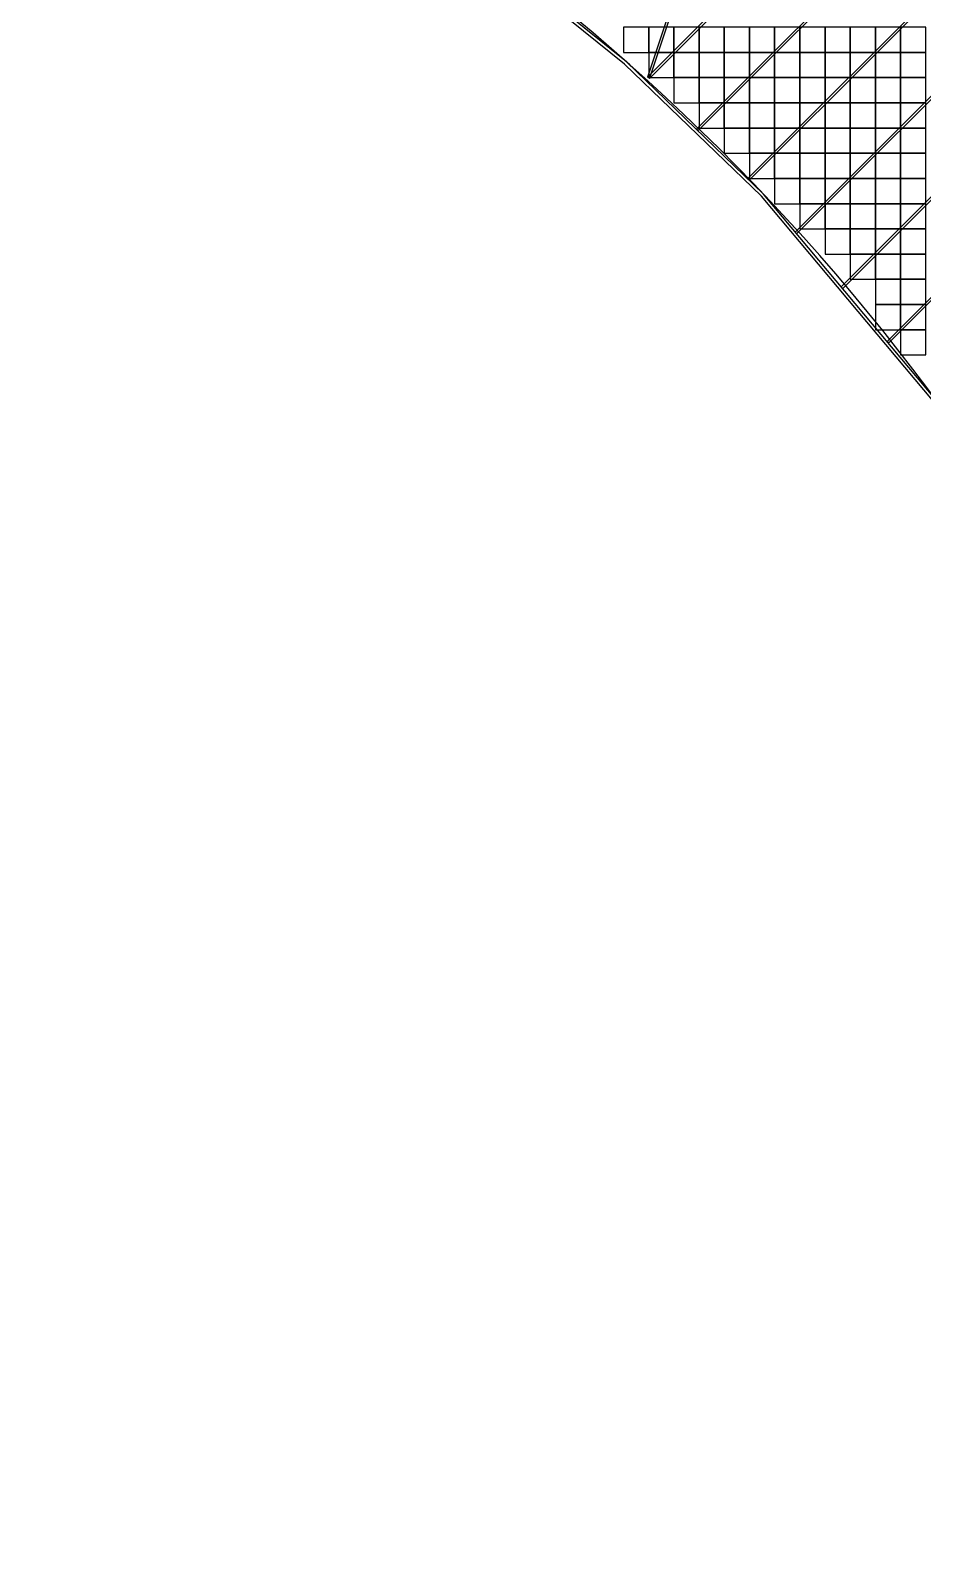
# Model space of a CAD drawing. Extents: x -31693 to 409283, y -98233 to 151957.
# Drawn here: x 107282 to 124975, y 63205 to 93647 of the extents above; entities that cross this region are included whole.
import ezdxf

# ---------------------------------------------------------------- set-up
doc = ezdxf.new("R2010")
doc.units = 0
doc.header["$LTSCALE"] = 1000
doc.header["$MEASUREMENT"] = 0
for name, color, linetype in [('500浮箱', 162, 'Continuous'), ('A-G-VISIBLE', 9, 'Continuous'), ('主龙骨', 4, 'Continuous'), ('边梁（14a槽钢', 3, 'Continuous')]:
    doc.layers.add(name, color=color, linetype=linetype)

# ---------------------------------------------------------------- blocks, each defined once
blk = doc.blocks.new('dasd')
at = {"layer": 'A-G-VISIBLE', "linetype": 'Continuous'}
for centre, radius, start, end in [((-132803.822, 42108.688), 57.677, 29.84645, 67.5516), ((-132803.304, 42112.783), 43.061, 27.6831, 69.1971)]:
    blk.add_arc(centre, radius, start, end, dxfattribs=at)

msp = doc.modelspace()

# ---------------------------------------------------------------- linework, layer by layer
at = {"layer": '500浮箱', "elevation": 2850}
for points in [[(119045, 93216), (119545, 93216), (119545, 93716), (119045, 93716)], [(119545, 93216), (120045, 93216), (120045, 93716), (119545, 93716)], [(120045, 93216), (120545, 93216), (120545, 93716), (120045, 93716)], [(120545, 93216), (121045, 93216), (121045, 93716), (120545, 93716)], [(121045, 93216), (121545, 93216), (121545, 93716), (121045, 93716)], [(121545, 93216), (122045, 93216), (122045, 93716), (121545, 93716)], [(122045, 93216), (122545, 93216), (122545, 93716), (122045, 93716)], [(122545, 93216), (123045, 93216), (123045, 93716), (122545, 93716)], [(123045, 93216), (123545, 93216), (123545, 93716), (123045, 93716)], [(123545, 93216), (124045, 93216), (124045, 93716), (123545, 93716)], [(124045, 93216), (124545, 93216), (124545, 93716), (124045, 93716)], [(124545, 93216), (125045, 93216), (125045, 93716), (124545, 93716)], [(119545, 92716), (120045, 92716), (120045, 93216), (119545, 93216)], [(120045, 92716), (120545, 92716), (120545, 93216), (120045, 93216)], [(120545, 92716), (121045, 92716), (121045, 93216), (120545, 93216)], [(121045, 92716), (121545, 92716), (121545, 93216), (121045, 93216)], [(121545, 92716), (122045, 92716), (122045, 93216), (121545, 93216)], [(122045, 92716), (122545, 92716), (122545, 93216), (122045, 93216)], [(122545, 92716), (123045, 92716), (123045, 93216), (122545, 93216)], [(123045, 92716), (123545, 92716), (123545, 93216), (123045, 93216)], [(123545, 92716), (124045, 92716), (124045, 93216), (123545, 93216)], [(124045, 92716), (124545, 92716), (124545, 93216), (124045, 93216)], [(124545, 92716), (125045, 92716), (125045, 93216), (124545, 93216)], [(120045, 92216), (120545, 92216), (120545, 92716), (120045, 92716)], [(120545, 92216), (121045, 92216), (121045, 92716), (120545, 92716)], [(121045, 92216), (121545, 92216), (121545, 92716), (121045, 92716)], [(121545, 92216), (122045, 92216), (122045, 92716), (121545, 92716)], [(122045, 92216), (122545, 92216), (122545, 92716), (122045, 92716)], [(122545, 92216), (123045, 92216), (123045, 92716), (122545, 92716)], [(123045, 92216), (123545, 92216), (123545, 92716), (123045, 92716)], [(123545, 92216), (124045, 92216), (124045, 92716), (123545, 92716)], [(124045, 92216), (124545, 92216), (124545, 92716), (124045, 92716)], [(124545, 92216), (125045, 92216), (125045, 92716), (124545, 92716)], [(120545, 91716), (121045, 91716), (121045, 92216), (120545, 92216)], [(121045, 91716), (121545, 91716), (121545, 92216), (121045, 92216)], [(121545, 91716), (122045, 91716), (122045, 92216), (121545, 92216)], [(122045, 91716), (122545, 91716), (122545, 92216), (122045, 92216)], [(122545, 91716), (123045, 91716), (123045, 92216), (122545, 92216)], [(123045, 91716), (123545, 91716), (123545, 92216), (123045, 92216)], [(123545, 91716), (124045, 91716), (124045, 92216), (123545, 92216)], [(124045, 91716), (124545, 91716), (124545, 92216), (124045, 92216)], [(124545, 91716), (125045, 91716), (125045, 92216), (124545, 92216)], [(121045, 91216), (121545, 91216), (121545, 91716), (121045, 91716)], [(121545, 91216), (122045, 91216), (122045, 91716), (121545, 91716)], [(122045, 91216), (122545, 91216), (122545, 91716), (122045, 91716)], [(122545, 91216), (123045, 91216), (123045, 91716), (122545, 91716)], [(123045, 91216), (123545, 91216), (123545, 91716), (123045, 91716)], [(123545, 91216), (124045, 91216), (124045, 91716), (123545, 91716)], [(124045, 91216), (124545, 91216), (124545, 91716), (124045, 91716)], [(124545, 91216), (125045, 91216), (125045, 91716), (124545, 91716)], [(121545, 90716), (122045, 90716), (122045, 91216), (121545, 91216)], [(122045, 90716), (122545, 90716), (122545, 91216), (122045, 91216)], [(122545, 90716), (123045, 90716), (123045, 91216), (122545, 91216)], [(123045, 90716), (123545, 90716), (123545, 91216), (123045, 91216)], [(123545, 90716), (124045, 90716), (124045, 91216), (123545, 91216)], [(124045, 90716), (124545, 90716), (124545, 91216), (124045, 91216)], [(124545, 90716), (125045, 90716), (125045, 91216), (124545, 91216)], [(122045, 90216), (122545, 90216), (122545, 90716), (122045, 90716)], [(122545, 90216), (123045, 90216), (123045, 90716), (122545, 90716)], [(123045, 90216), (123545, 90216), (123545, 90716), (123045, 90716)], [(123545, 90216), (124045, 90216), (124045, 90716), (123545, 90716)], [(124045, 90216), (124545, 90216), (124545, 90716), (124045, 90716)], [(124545, 90216), (125045, 90216), (125045, 90716), (124545, 90716)], [(122545, 89716), (123045, 89716), (123045, 90216), (122545, 90216)], [(123045, 89716), (123545, 89716), (123545, 90216), (123045, 90216)], [(123545, 89716), (124045, 89716), (124045, 90216), (123545, 90216)], [(124045, 89716), (124545, 89716), (124545, 90216), (124045, 90216)], [(124545, 89716), (125045, 89716), (125045, 90216), (124545, 90216)], [(123045, 89216), (123545, 89216), (123545, 89716), (123045, 89716)], [(123545, 89216), (124045, 89216), (124045, 89716), (123545, 89716)], [(124045, 89216), (124545, 89216), (124545, 89716), (124045, 89716)], [(124545, 89216), (125045, 89216), (125045, 89716), (124545, 89716)], [(123545, 88716), (124045, 88716), (124045, 89216), (123545, 89216)], [(124045, 88716), (124545, 88716), (124545, 89216), (124045, 89216)], [(124545, 88716), (125045, 88716), (125045, 89216), (124545, 89216)], [(124045, 88216), (124545, 88216), (124545, 88716), (124045, 88716)], [(124545, 88216), (125045, 88216), (125045, 88716), (124545, 88716)], [(124045, 87716), (124545, 87716), (124545, 88216), (124045, 88216)], [(124545, 87716), (125045, 87716), (125045, 88216), (124545, 88216)], [(124545, 87216), (125045, 87216), (125045, 87716), (124545, 87716)]]:
    msp.add_lwpolyline(points, close=True, dxfattribs=at)
at = {"layer": '主龙骨', "elevation": 2850}
for points in [[(123234, 103853), (119524, 92723), (119565, 92709), (123271, 103827)], [(127418, 100611), (119529, 92731), (119560, 92701), (127451, 100583)], [(128484, 99677), (120491, 91692), (120521, 91662), (128516, 99648)], [(129536, 98729), (121529, 90731), (121560, 90701), (129567, 98699)], [(130556, 97749), (122452, 89654), (122483, 89624), (130586, 97719)], [(131540, 96733), (123365, 88566), (123395, 88536), (131570, 96702)], [(132508, 95701), (124276, 87480), (124306, 87449), (132537, 95669)]]:
    msp.add_lwpolyline(points, dxfattribs=at)
at = {"layer": '边梁（14a槽钢', "elevation": 2850}
for points in [[(130897, 61265), (131111, 63418), (131221, 66237), (131128, 69233), (130816, 72229), (130470, 74306), (130058, 76202), (129181, 79295), (128685, 80727), (127123, 83458), (125209, 86279), (121784, 90364), (119067, 92984), (116082, 95391), (112915, 97510), (108611, 99799), (104859, 101358), (99225, 103423), (92914, 105329), (88216, 106483), (81537, 107748), (76749, 108392), (70985, 108882)], [(130955, 61258), (131169, 63414), (131279, 66237), (131186, 69237), (130874, 72237), (130527, 74317), (130114, 76216), (129237, 79312), (128738, 80751), (127172, 83489), (125255, 86314), (121826, 90404), (119105, 93028), (116116, 95438), (112945, 97560), (108636, 99851), (104880, 101412), (99244, 103478), (92930, 105385), (88229, 106540), (81546, 107805), (76755, 108450), (70988, 108940)]]:
    msp.add_lwpolyline(points, dxfattribs=at)

# ---------------------------------------------------------------- block references
at = {"xscale": 1000, "yscale": 1000, "zscale": 1000}
msp.add_blockref('dasd', (132893911, -42052037, 2850), dxfattribs=at)

doc.saveas('drawing.dxf')
